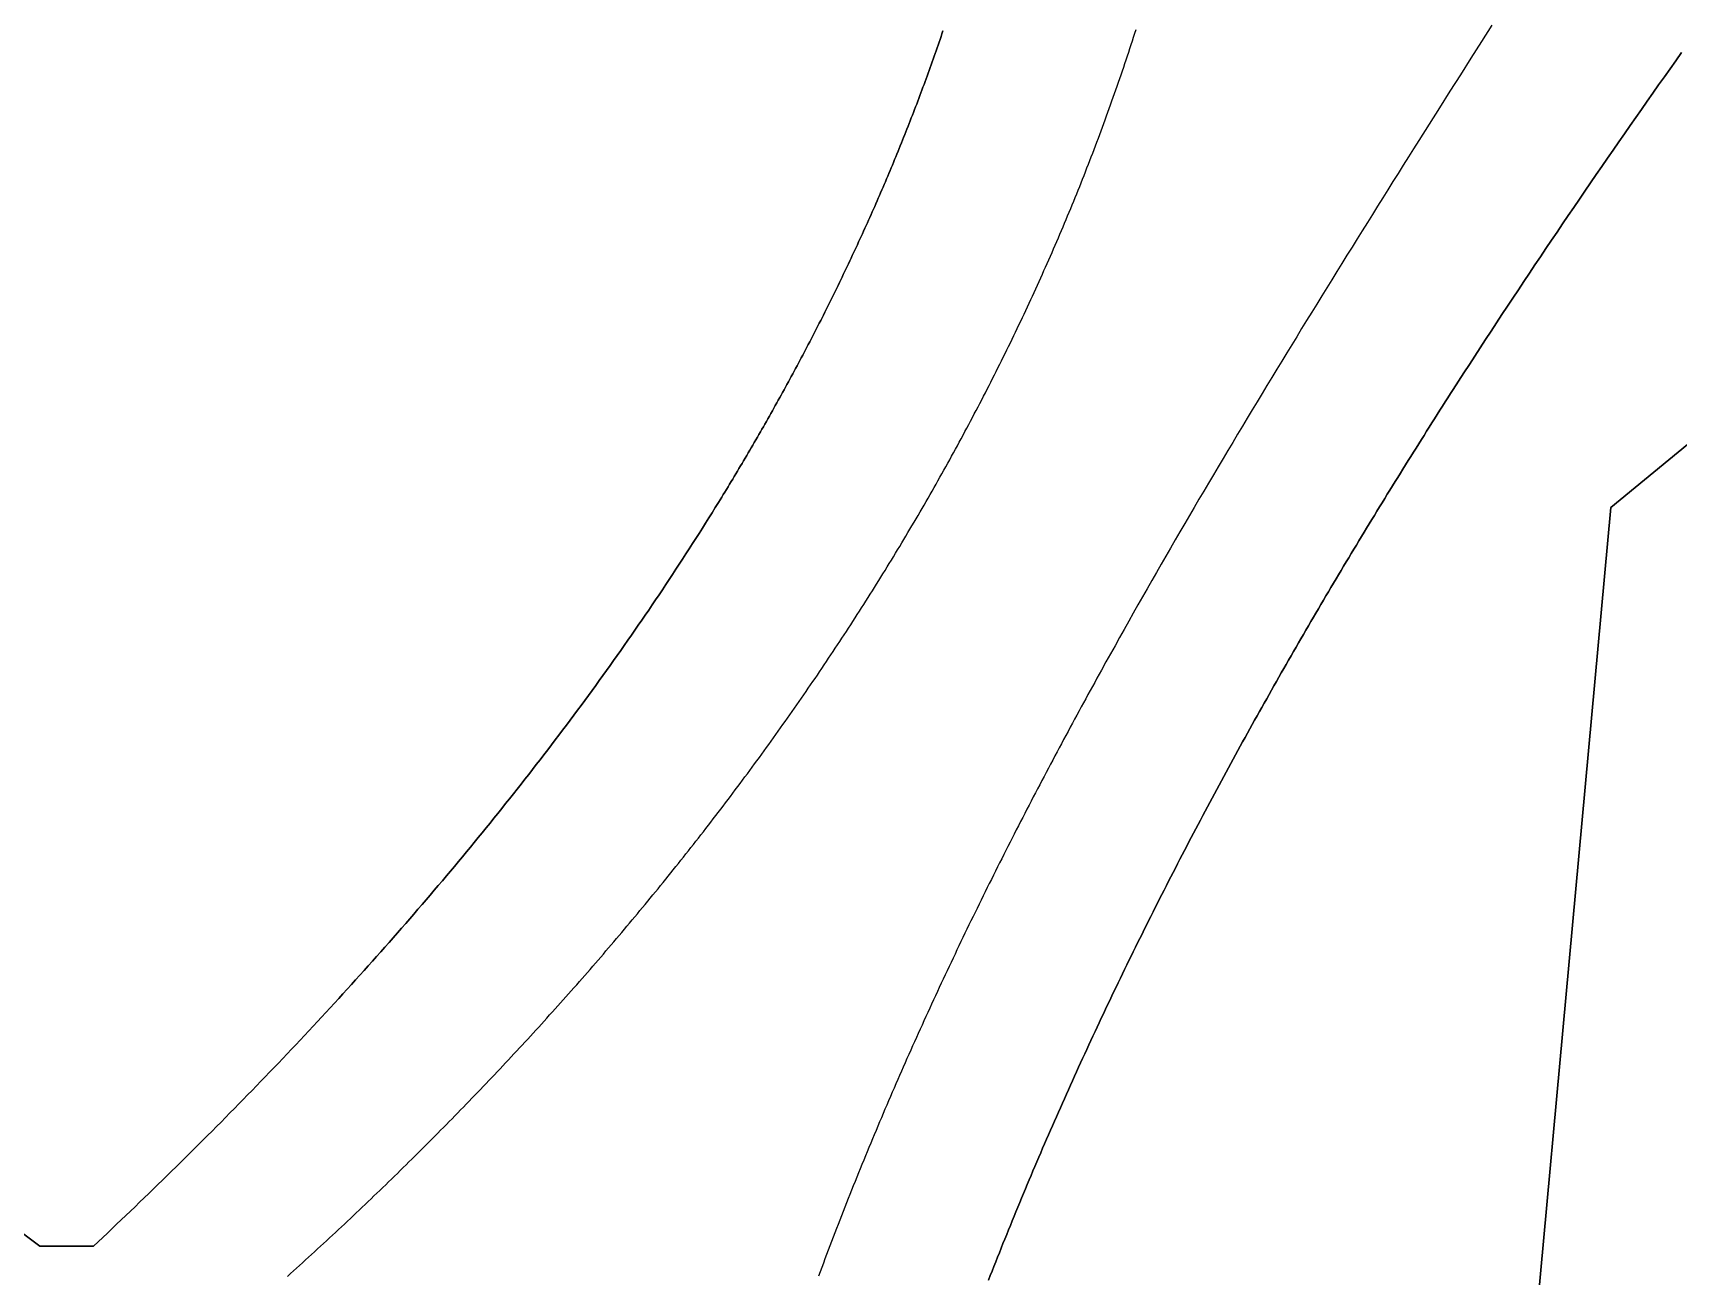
# Model space of a CAD drawing. Header units: millimetres. Extents: x -97041 to 275168, y -12500 to 263793.
# Drawn here: x 24179 to 60170, y 179670 to 206866 of the extents above; entities that cross this region are included whole.
import ezdxf

# ---------------------------------------------------------------- set-up
doc = ezdxf.new("R2010")
doc.units = ezdxf.units.MM
doc.layers.add('CLOSED_AREAS', color=7, linetype='Continuous')
doc.layers.add('REGION_HOLES', color=7, linetype='Continuous')

msp = doc.modelspace()

# ---------------------------------------------------------------- linework, layer by layer
at = {"layer": 'CLOSED_AREAS'}
for points in [[(56096.608, 207037.619), (55866.624, 206675.153), (55637.107, 206313.206), (55408.079, 205951.757), (55179.557, 205590.787), (54951.563, 205230.277), (54724.115, 204870.205), (54497.234, 204510.553), (54384.011, 204330.878), (54270.938, 204151.301), (54158.016, 203971.818), (54045.247, 203792.428), (53932.635, 203613.128), (53820.182, 203433.915), (53707.89, 203254.787), (53595.761, 203075.742), (53483.799, 202896.777), (53372.005, 202717.89), (53260.382, 202539.078), (53148.932, 202360.338), (53037.658, 202181.669), (52926.563, 202003.067), (52815.648, 201824.531), (52704.917, 201646.057), (52594.371, 201467.644), (52484.013, 201289.288), (52373.846, 201110.988), (52263.872, 200932.741), (52154.093, 200754.544), (52044.513, 200576.395), (51935.132, 200398.291), (51825.955, 200220.23), (51716.983, 200042.21), (51608.218, 199864.228), (51499.664, 199686.281), (51391.322, 199508.367), (51283.196, 199330.484), (51175.287, 199152.629), (51067.598, 198974.799), (50960.131, 198796.993), (50852.889, 198619.207), (50745.875, 198441.44), (50639.091, 198263.688), (50532.538, 198085.949), (50426.221, 197908.221), (50320.14, 197730.502), (50214.299, 197552.788), (50108.701, 197375.078), (50003.346, 197197.368), (49898.239, 197019.657), (49793.381, 196841.942), (49688.775, 196664.22), (49584.423, 196486.489), (49480.328, 196308.746), (49376.492, 196130.99), (49272.918, 195953.217), (49169.608, 195775.425), (49066.565, 195597.612), (48963.79, 195419.774), (48861.287, 195241.911), (48759.058, 195064.018), (48657.106, 194886.094), (48555.432, 194708.136), (48454.039, 194530.142), (48352.93, 194352.11), (48252.108, 194174.036), (48151.574, 193995.918), (48051.331, 193817.754), (47951.381, 193639.541), (47851.728, 193461.278), (47752.373, 193282.96), (47653.319, 193104.587), (47554.568, 192926.155), (47456.123, 192747.662), (47407.016, 192658.391), (47357.986, 192569.105), (47309.034, 192479.802), (47260.16, 192390.482), (47211.364, 192301.145), (47162.647, 192211.791), (47114.009, 192122.419), (47065.45, 192033.029), (47016.97, 191943.62), (46968.571, 191854.193), (46920.251, 191764.747), (46872.012, 191675.282), (46823.853, 191585.797), (46775.776, 191496.292), (46727.78, 191406.767), (46679.866, 191317.221), (46632.033, 191227.655), (46584.283, 191138.067), (46536.615, 191048.458), (46489.031, 190958.827), (46441.529, 190869.174), (46394.111, 190779.499), (46346.777, 190689.801), (46299.527, 190600.08), (46252.361, 190510.336), (46205.28, 190420.568), (46158.284, 190330.776), (46111.374, 190240.96), (46064.549, 190151.119), (46017.81, 190061.254), (45971.157, 189971.363), (45924.591, 189881.447), (45878.111, 189791.505), (45831.719, 189701.537), (45785.414, 189611.542), (45739.198, 189521.521), (45693.069, 189431.473), (45647.028, 189341.397), (45601.077, 189251.294), (45555.214, 189161.163), (45509.44, 189071.004), (45463.757, 188980.816), (45418.163, 188890.599), (45372.659, 188800.353), (45327.246, 188710.077), (45281.924, 188619.772), (45236.693, 188529.436), (45191.553, 188439.071), (45146.506, 188348.674), (45101.55, 188258.246), (45056.686, 188167.787), (45011.916, 188077.296), (44967.238, 187986.774), (44922.654, 187896.219), (44878.163, 187805.631), (44833.766, 187715.011), (44789.463, 187624.357), (44745.255, 187533.67), (44701.142, 187442.949), (44657.124, 187352.193), (44613.201, 187261.404), (44569.374, 187170.579), (44525.643, 187079.72), (44482.009, 186988.825), (44438.471, 186897.894), (44395.03, 186806.927), (44351.686, 186715.925), (44308.44, 186624.885), (44265.292, 186533.809), (44222.242, 186442.695), (44179.291, 186351.544), (44136.438, 186260.354), (44093.685, 186169.127), (44051.031, 186077.861), (44008.477, 185986.557), (43966.022, 185895.213), (43923.669, 185803.83), (43881.415, 185712.407), (43839.263, 185620.944), (43797.212, 185529.441), (43755.263, 185437.897), (43713.415, 185346.313), (43671.67, 185254.687), (43630.027, 185163.019), (43588.487, 185071.31), (43547.05, 184979.558), (43505.716, 184887.764), (43464.486, 184795.927), (43423.36, 184704.047), (43382.339, 184612.123), (43341.422, 184520.156), (43300.61, 184428.145), (43259.904, 184336.089), (43219.302, 184243.989), (43178.807, 184151.843), (43138.418, 184059.653), (43098.136, 183967.416), (43057.96, 183875.134), (43017.891, 183782.806), (42977.93, 183690.431), (42938.076, 183598.009), (42898.331, 183505.54), (42858.693, 183413.024), (42819.165, 183320.46), (42779.745, 183227.848), (42740.434, 183135.187), (42701.233, 183042.478), (42662.142, 182949.72), (42623.161, 182856.912), (42584.291, 182764.055), (42545.531, 182671.148), (42506.882, 182578.191), (42468.345, 182485.183), (42429.92, 182392.124), (42391.606, 182299.014), (42353.405, 182205.853), (42315.316, 182112.639), (42277.34, 182019.374), (42239.478, 181926.056), (42201.729, 181832.686), (42164.093, 181739.263), (42126.572, 181645.786), (42089.166, 181552.255), (42051.874, 181458.671), (42014.697, 181365.032), (41977.635, 181271.339), (41940.69, 181177.591), (41903.86, 181083.788), (41867.146, 180989.929), (41830.549, 180896.014), (41794.069, 180802.044), (41757.707, 180708.016), (41721.461, 180613.932), (41685.334, 180519.791), (41649.324, 180425.593), (41613.433, 180331.337), (41577.661, 180237.023), (41542.008, 180142.651), (41506.474, 180048.22), (41471.06, 179953.73), (41435.766, 179859.181), (41400.592, 179764.573), (41365.538, 179669.904)], [(9053.062, 191783.467), (24329.44, 180326.184), (25504.546, 180326.184), (25606.016, 180421.621), (25707.358, 180517.171), (25808.571, 180612.833), (25909.653, 180708.608), (26010.604, 180804.495), (26111.422, 180900.494), (26212.107, 180996.606), (26312.658, 181092.831), (26413.073, 181189.168), (26513.353, 181285.618), (26613.495, 181382.18), (26713.499, 181478.855), (26813.363, 181575.643), (26913.088, 181672.544), (27012.672, 181769.557), (27112.113, 181866.683), (27211.412, 181963.923), (27310.566, 182061.275), (27409.576, 182158.74), (27508.439, 182256.318), (27607.156, 182354.009), (27705.724, 182451.813), (27804.144, 182549.73), (27902.414, 182647.761), (28000.533, 182745.904), (28098.501, 182844.161), (28196.315, 182942.531), (28293.976, 183041.014), (28391.482, 183139.611), (28488.833, 183238.321), (28586.027, 183337.145), (28683.063, 183436.082), (28779.94, 183535.132), (28876.658, 183634.296), (28973.216, 183733.574), (29069.612, 183832.965), (29165.845, 183932.469), (29261.915, 184032.088), (29357.821, 184131.82), (29453.561, 184231.666), (29549.134, 184331.626), (29644.541, 184431.699), (29739.779, 184531.887), (29834.848, 184632.188), (29929.746, 184732.603), (30024.473, 184833.132), (30119.028, 184933.776), (30213.41, 185034.533), (30307.618, 185135.404), (30401.65, 185236.39), (30495.506, 185337.49), (30589.186, 185438.704), (30682.687, 185540.032), (30776.009, 185641.474), (30869.151, 185743.031), (30962.113, 185844.702), (31054.892, 185946.488), (31147.488, 186048.387), (31239.901, 186150.402), (31332.128, 186252.531), (31424.17, 186354.774), (31516.025, 186457.132), (31607.692, 186559.605), (31699.17, 186662.192), (31790.459, 186764.894), (31881.557, 186867.711), (31972.463, 186970.643), (32063.176, 187073.689), (32153.696, 187176.85), (32244.022, 187280.127), (32334.151, 187383.518), (32424.085, 187487.024), (32513.82, 187590.645), (32603.358, 187694.381), (32692.695, 187798.232), (32781.833, 187902.198), (32870.769, 188006.279), (32959.502, 188110.476), (33048.032, 188214.788), (33136.358, 188319.215), (33224.479, 188423.757), (33312.393, 188528.415), (33400.1, 188633.188), (33487.599, 188738.077), (33574.889, 188843.081), (33661.968, 188948.2), (33748.836, 189053.435), (33835.493, 189158.786), (33921.936, 189264.252), (34008.165, 189369.834), (34094.179, 189475.531), (34179.977, 189581.344), (34265.558, 189687.273), (34350.921, 189793.318), (34436.065, 189899.479), (34520.99, 190005.755), (34605.693, 190112.148), (34690.175, 190218.656), (34774.433, 190325.28), (34858.468, 190432.021), (34942.279, 190538.877), (35025.863, 190645.85), (35109.221, 190752.938), (35192.351, 190860.143), (35275.253, 190967.464), (35357.925, 191074.901), (35440.366, 191182.455), (35522.576, 191290.125), (35604.553, 191397.911), (35686.296, 191505.814), (35767.806, 191613.833), (35849.079, 191721.968), (35930.117, 191830.221), (36010.916, 191938.589), (36091.478, 192047.074), (36171.8, 192155.676), (36251.882, 192264.395), (36331.722, 192373.23), (36411.321, 192482.182), (36490.676, 192591.251), (36569.787, 192700.436), (36648.652, 192809.739), (36727.272, 192919.158), (36805.644, 193028.694), (36883.768, 193138.348), (36961.643, 193248.118), (37039.268, 193358.005), (37116.643, 193468.01), (37193.765, 193578.131), (37270.634, 193688.37), (37347.249, 193798.725), (37423.609, 193909.198), (37499.713, 194019.789), (37575.561, 194130.496), (37651.151, 194241.321), (37726.482, 194352.264), (37801.553, 194463.324), (37876.363, 194574.501), (37950.912, 194685.796), (38025.197, 194797.208), (38099.22, 194908.738), (38172.977, 195020.385), (38246.469, 195132.15), (38319.695, 195244.033), (38392.652, 195356.034), (38465.342, 195468.152), (38537.761, 195580.388), (38609.911, 195692.742), (38681.789, 195805.214), (38753.394, 195917.804), (38824.726, 196030.511), (38895.784, 196143.337), (38966.566, 196256.281), (39037.072, 196369.342), (39107.301, 196482.522), (39177.251, 196595.82), (39212.122, 196652.514), (39246.922, 196709.236), (39281.653, 196765.989), (39316.313, 196822.771), (39350.903, 196879.582), (39385.423, 196936.424), (39419.872, 196993.294), (39454.251, 197050.195), (39488.558, 197107.124), (39522.795, 197164.084), (39556.961, 197221.073), (39591.055, 197278.091), (39625.079, 197335.14), (39659.031, 197392.217), (39692.911, 197449.325), (39726.72, 197506.462), (39760.457, 197563.629), (39794.122, 197620.825), (39827.715, 197678.051), (39861.237, 197735.306), (39894.685, 197792.592), (39928.062, 197849.907), (39961.366, 197907.251), (39994.597, 197964.625), (40027.756, 198022.029), (40060.842, 198079.462), (40093.854, 198136.926), (40126.794, 198194.418), (40159.661, 198251.941), (40192.454, 198309.493), (40225.174, 198367.075), (40257.82, 198424.686), (40290.392, 198482.328), (40322.891, 198539.999), (40355.316, 198597.699), (40387.666, 198655.43), (40419.943, 198713.19), (40452.145, 198770.98), (40484.272, 198828.799), (40516.326, 198886.648), (40548.304, 198944.527), (40580.208, 199002.436), (40612.036, 199060.375), (40643.79, 199118.343), (40675.469, 199176.341), (40707.072, 199234.368), (40738.6, 199292.426), (40770.052, 199350.513), (40801.429, 199408.63), (40832.73, 199466.777), (40863.955, 199524.954), (40895.104, 199583.16), (40926.177, 199641.396), (40957.173, 199699.662), (40988.094, 199757.958), (41018.938, 199816.283), (41049.705, 199874.639), (41080.395, 199933.024), (41111.009, 199991.439), (41141.545, 200049.884), (41172.005, 200108.358), (41202.387, 200166.863), (41232.692, 200225.397), (41262.919, 200283.961), (41293.069, 200342.555), (41323.141, 200401.179), (41353.135, 200459.833), (41383.052, 200518.517), (41412.89, 200577.23), (41442.65, 200635.973), (41472.332, 200694.747), (41501.935, 200753.55), (41531.46, 200812.383), (41560.906, 200871.245), (41590.273, 200930.138), (41619.561, 200989.061), (41648.77, 201048.013), (41677.9, 201106.996), (41706.951, 201166.008), (41735.923, 201225.051), (41764.814, 201284.123), (41793.626, 201343.225), (41822.359, 201402.357), (41851.011, 201461.519), (41879.584, 201520.711), (41908.076, 201579.933), (41936.488, 201639.185), (41964.82, 201698.466), (41993.071, 201757.778), (42021.241, 201817.12), (42049.331, 201876.492), (42077.34, 201935.893), (42105.268, 201995.325), (42133.115, 202054.787), (42160.88, 202114.278), (42188.564, 202173.8), (42216.167, 202233.352), (42243.688, 202292.933), (42271.127, 202352.545), (42298.485, 202412.186), (42325.76, 202471.858), (42352.954, 202531.56), (42380.065, 202591.292), (42407.094, 202651.053), (42434.04, 202710.845), (42460.904, 202770.667), (42487.685, 202830.519), (42514.383, 202890.401), (42540.999, 202950.313), (42567.531, 203010.255), (42593.98, 203070.227), (42620.346, 203130.229), (42646.628, 203190.261), (42672.827, 203250.324), (42698.942, 203310.416), (42724.974, 203370.538), (42750.921, 203430.691), (42776.785, 203490.874), (42802.564, 203551.086), (42828.259, 203611.329), (42853.869, 203671.602), (42879.396, 203731.906), (42904.837, 203792.239), (42930.194, 203852.602), (42955.465, 203912.996), (42980.652, 203973.419), (43005.754, 204033.873), (43030.77, 204094.357), (43055.701, 204154.871), (43080.546, 204215.415), (43105.306, 204275.99), (43129.98, 204336.594), (43154.569, 204397.229), (43179.071, 204457.894), (43203.487, 204518.589), (43227.817, 204579.314), (43252.061, 204640.07), (43276.218, 204700.855), (43300.288, 204761.671), (43324.272, 204822.517), (43348.169, 204883.393), (43371.979, 204944.3), (43395.702, 205005.237), (43419.338, 205066.203), (43442.886, 205127.201), (43466.347, 205188.228), (43489.721, 205249.285), (43513.007, 205310.373), (43536.205, 205371.491), (43559.315, 205432.64), (43582.337, 205493.818), (43605.27, 205555.027), (43628.116, 205616.266), (43650.873, 205677.536), (43673.541, 205738.835), (43696.121, 205800.165), (43718.612, 205861.525), (43741.015, 205922.916), (43763.328, 205984.336), (43785.552, 206045.788), (43807.687, 206107.269), (43829.732, 206168.781), (43851.688, 206230.323), (43873.554, 206291.895), (43895.331, 206353.497), (43917.017, 206415.13), (43938.614, 206476.794), (43960.12, 206538.487), (43981.537, 206600.211), (44002.863, 206661.966), (44024.098, 206723.75), (44045.243, 206785.565), (44066.297, 206847.411), (44087.26, 206909.286)], [(29750.304, 179664.508), (29816.374, 179724.106), (29882.382, 179783.779), (29948.329, 179843.525), (30014.214, 179903.345), (30080.037, 179963.239), (30145.798, 180023.206), (30211.496, 180083.246), (30277.132, 180143.36), (30342.704, 180203.547), (30408.214, 180263.808), (30473.66, 180324.141), (30539.042, 180384.548), (30604.361, 180445.028), (30669.615, 180505.581), (30734.805, 180566.207), (30799.931, 180626.906), (30864.991, 180687.677), (30929.987, 180748.521), (30994.917, 180809.438), (31059.782, 180870.428), (31124.581, 180931.49), (31189.315, 180992.624), (31253.982, 181053.831), (31318.582, 181115.11), (31383.116, 181176.462), (31447.583, 181237.886), (31511.983, 181299.381), (31576.315, 181360.949), (31640.58, 181422.589), (31704.777, 181484.301), (31768.906, 181546.085), (31832.967, 181607.94), (31896.959, 181669.868), (31960.883, 181731.867), (32024.737, 181793.937), (32088.523, 181856.079), (32152.238, 181918.293), (32215.885, 181980.578), (32279.461, 182042.934), (32342.967, 182105.362), (32406.403, 182167.86), (32469.768, 182230.43), (32533.062, 182293.071), (32596.286, 182355.783), (32659.438, 182418.566), (32722.518, 182481.42), (32785.527, 182544.345), (32848.464, 182607.34), (32911.328, 182670.406), (32974.12, 182733.543), (33036.839, 182796.75), (33099.486, 182860.027), (33162.059, 182923.375), (33224.559, 182986.794), (33286.985, 183050.283), (33349.338, 183113.841), (33411.616, 183177.47), (33473.82, 183241.17), (33535.95, 183304.939), (33598.005, 183368.778), (33659.984, 183432.687), (33721.889, 183496.665), (33783.718, 183560.714), (33845.471, 183624.832), (33907.149, 183689.02), (33968.75, 183753.277), (34030.275, 183817.604), (34091.723, 183882), (34153.094, 183946.466), (34214.389, 184011), (34275.606, 184075.604), (34336.745, 184140.278), (34397.807, 184205.02), (34458.79, 184269.831), (34519.696, 184334.711), (34580.523, 184399.66), (34641.271, 184464.678), (34701.94, 184529.765), (34762.53, 184594.92), (34823.041, 184660.144), (34883.472, 184725.437), (34943.823, 184790.798), (35004.094, 184856.227), (35064.285, 184921.725), (35124.395, 184987.291), (35184.425, 185052.925), (35244.373, 185118.627), (35304.24, 185184.398), (35364.026, 185250.236), (35423.73, 185316.143), (35483.352, 185382.117), (35542.892, 185448.159), (35602.349, 185514.269), (35661.724, 185580.447), (35721.015, 185646.692), (35780.224, 185713.005), (35839.349, 185779.385), (35898.391, 185845.832), (35957.349, 185912.347), (36016.223, 185978.93), (36075.013, 186045.579), (36133.718, 186112.296), (36192.339, 186179.079), (36250.874, 186245.93), (36309.324, 186312.848), (36367.689, 186379.832), (36425.968, 186446.884), (36484.162, 186514.002), (36542.269, 186581.187), (36600.29, 186648.438), (36658.224, 186715.756), (36716.071, 186783.141), (36773.832, 186850.592), (36831.505, 186918.109), (36889.09, 186985.692), (36946.588, 187053.342), (37003.998, 187121.058), (37061.32, 187188.84), (37118.553, 187256.688), (37175.697, 187324.602), (37232.753, 187392.582), (37289.719, 187460.628), (37346.597, 187528.739), (37403.384, 187596.916), (37460.082, 187665.159), (37516.689, 187733.467), (37573.207, 187801.841), (37629.634, 187870.28), (37685.97, 187938.785), (37742.215, 188007.355), (37798.369, 188075.99), (37854.431, 188144.69), (37910.402, 188213.455), (37966.28, 188282.286), (38022.067, 188351.181), (38077.761, 188420.141), (38133.363, 188489.166), (38188.872, 188558.256), (38244.288, 188627.411), (38299.61, 188696.63), (38354.839, 188765.914), (38409.974, 188835.262), (38465.015, 188904.674), (38519.962, 188974.151), (38574.814, 189043.693), (38629.572, 189113.298), (38684.235, 189182.968), (38738.803, 189252.701), (38793.275, 189322.499), (38847.652, 189392.361), (38901.932, 189462.287), (38956.117, 189532.276), (39010.205, 189602.329), (39064.197, 189672.446), (39118.092, 189742.627), (39171.89, 189812.871), (39225.591, 189883.178), (39279.194, 189953.549), (39332.7, 190023.984), (39386.108, 190094.481), (39439.417, 190165.042), (39492.628, 190235.666), (39545.741, 190306.354), (39598.754, 190377.104), (39651.669, 190447.917), (39704.484, 190518.793), (39757.199, 190589.732), (39809.815, 190660.734), (39862.331, 190731.798), (39914.747, 190802.925), (39967.062, 190874.114), (40019.276, 190945.366), (40071.389, 191016.681), (40123.401, 191088.058), (40175.312, 191159.497), (40227.121, 191230.998), (40278.829, 191302.562), (40330.434, 191374.188), (40381.936, 191445.875), (40433.337, 191517.625), (40484.634, 191589.436), (40535.828, 191661.31), (40586.92, 191733.245), (40637.907, 191805.242), (40688.791, 191877.3), (40739.571, 191949.42), (40790.247, 192021.602), (40840.818, 192093.845), (40891.285, 192166.149), (40941.646, 192238.515), (40991.903, 192310.942), (41042.054, 192383.43), (41092.1, 192455.979), (41142.04, 192528.589), (41191.873, 192601.261), (41241.601, 192673.993), (41291.222, 192746.786), (41340.736, 192819.639), (41390.144, 192892.554), (41439.444, 192965.529), (41488.636, 193038.564), (41537.721, 193111.66), (41586.698, 193184.817), (41635.567, 193258.034), (41684.328, 193331.311), (41732.98, 193404.649), (41781.523, 193478.046), (41829.957, 193551.504), (41878.282, 193625.022), (41926.497, 193698.599), (41974.603, 193772.237), (42022.598, 193845.935), (42070.483, 193919.692), (42118.258, 193993.509), (42165.922, 194067.386), (42213.476, 194141.322), (42260.918, 194215.317), (42308.249, 194289.373), (42355.468, 194363.487), (42402.575, 194437.661), (42449.57, 194511.894), (42496.453, 194586.186), (42543.223, 194660.538), (42589.881, 194734.948), (42636.426, 194809.418), (42682.857, 194883.946), (42729.175, 194958.533), (42775.379, 195033.179), (42821.469, 195107.883), (42867.445, 195182.647), (42913.307, 195257.469), (42959.054, 195332.349), (43004.687, 195407.288), (43050.204, 195482.285), (43095.606, 195557.34), (43140.892, 195632.454), (43186.062, 195707.626), (43231.117, 195782.856), (43276.055, 195858.144), (43320.877, 195933.49), (43365.582, 196008.894), (43410.17, 196084.356), (43454.641, 196159.876), (43498.995, 196235.453), (43543.231, 196311.088), (43587.349, 196386.78), (43631.349, 196462.53), (43675.231, 196538.338), (43718.994, 196614.203), (43762.638, 196690.125), (43806.163, 196766.104), (43849.569, 196842.141), (43892.856, 196918.235), (43936.023, 196994.386), (43979.069, 197070.593), (44021.996, 197146.858), (44064.802, 197223.18), (44107.488, 197299.558), (44150.053, 197375.993), (44192.496, 197452.485), (44234.819, 197529.033), (44277.019, 197605.638), (44319.098, 197682.299), (44361.055, 197759.017), (44402.89, 197835.791), (44444.602, 197912.621), (44486.191, 197989.507), (44527.658, 198066.45), (44569.001, 198143.448), (44610.221, 198220.503), (44651.317, 198297.613), (44692.289, 198374.779), (44733.137, 198452.002), (44773.861, 198529.279), (44814.46, 198606.613), (44854.935, 198684.002), (44895.284, 198761.446), (44935.508, 198838.946), (44975.607, 198916.502), (45015.58, 198994.113), (45055.426, 199071.779), (45095.147, 199149.5), (45134.741, 199227.276), (45174.209, 199305.107), (45213.549, 199382.994), (45252.763, 199460.935), (45291.849, 199538.931), (45330.807, 199616.982), (45369.638, 199695.088), (45408.341, 199773.248), (45446.915, 199851.463), (45485.361, 199929.732), (45523.678, 200008.056), (45561.866, 200086.434), (45599.925, 200164.867), (45637.854, 200243.354), (45675.654, 200321.895), (45713.324, 200400.49), (45750.864, 200479.139), (45788.273, 200557.842), (45825.552, 200636.599), (45862.699, 200715.41), (45899.716, 200794.275), (45936.602, 200873.194), (45973.356, 200952.166), (46009.978, 201031.191), (46046.468, 201110.271), (46082.826, 201189.403), (46119.051, 201268.59), (46155.144, 201347.829), (46191.104, 201427.122), (46226.931, 201506.468), (46262.624, 201585.867), (46298.184, 201665.319), (46333.61, 201744.824), (46368.901, 201824.382), (46404.059, 201903.993), (46439.082, 201983.656), (46473.97, 202063.373), (46508.723, 202143.142), (46543.341, 202222.964), (46577.823, 202302.838), (46612.17, 202382.764), (46646.381, 202462.744), (46680.455, 202542.775), (46714.393, 202622.859), (46748.195, 202702.994), (46781.86, 202783.182), (46815.387, 202863.422), (46848.777, 202943.714), (46882.03, 203024.058), (46915.145, 203104.454), (46948.122, 203184.902), (46980.96, 203265.401), (47013.661, 203345.952), (47046.222, 203426.555), (47078.645, 203507.209), (47110.928, 203587.915), (47143.072, 203668.672), (47175.076, 203749.48), (47206.94, 203830.34), (47238.665, 203911.251), (47270.248, 203992.212), (47301.692, 204073.226), (47332.994, 204154.29), (47364.156, 204235.404), (47395.176, 204316.57), (47426.055, 204397.787), (47456.792, 204479.054), (47487.387, 204560.372), (47517.84, 204641.741), (47548.15, 204723.16), (47578.318, 204804.63), (47608.343, 204886.15), (47638.225, 204967.72), (47667.963, 205049.341), (47697.558, 205131.012), (47727.009, 205212.733), (47756.316, 205294.504), (47785.479, 205376.325), (47814.497, 205458.196), (47843.37, 205540.117), (47872.099, 205622.087), (47900.682, 205704.108), (47929.12, 205786.178), (47957.412, 205868.298), (47985.558, 205950.467), (48013.558, 206032.686), (48041.412, 206114.954), (48069.119, 206197.271), (48096.68, 206279.638), (48124.093, 206362.054), (48151.359, 206444.519), (48178.477, 206527.033), (48205.448, 206609.596), (48232.271, 206692.208), (48258.945, 206774.869), (48285.472, 206857.579), (48311.849, 206940.337)], [(45085.037, 179581.348), (45124.143, 179681.558), (45163.375, 179781.718), (45202.732, 179881.826), (45242.215, 179981.884), (45281.822, 180081.891), (45321.554, 180181.847), (45361.41, 180281.753), (45401.391, 180381.607), (45441.495, 180481.412), (45481.722, 180581.166), (45522.073, 180680.869), (45562.546, 180780.522), (45603.142, 180880.125), (45643.86, 180979.678), (45684.699, 181079.18), (45725.661, 181178.633), (45766.744, 181278.035), (45807.947, 181377.388), (45849.272, 181476.69), (45890.717, 181575.944), (45932.282, 181675.147), (45973.967, 181774.301), (46015.771, 181873.405), (46057.695, 181972.459), (46099.737, 182071.465), (46141.899, 182170.421), (46184.178, 182269.327), (46226.576, 182368.185), (46269.091, 182466.993), (46311.723, 182565.753), (46354.473, 182664.463), (46397.34, 182763.124), (46440.323, 182861.737), (46483.423, 182960.301), (46526.638, 183058.816), (46569.969, 183157.282), (46613.416, 183255.7), (46656.977, 183354.07), (46700.653, 183452.391), (46744.444, 183550.664), (46788.349, 183648.888), (46832.367, 183747.064), (46876.5, 183845.193), (46920.745, 183943.273), (46965.104, 184041.305), (47009.575, 184139.289), (47054.158, 184237.225), (47098.854, 184335.114), (47143.661, 184432.955), (47188.58, 184530.748), (47233.61, 184628.494), (47278.751, 184726.192), (47324.003, 184823.843), (47369.364, 184921.446), (47414.836, 185019.002), (47460.418, 185116.511), (47506.109, 185213.973), (47551.909, 185311.388), (47597.817, 185408.755), (47643.835, 185506.076), (47689.96, 185603.35), (47736.193, 185700.578), (47782.534, 185797.758), (47828.983, 185894.892), (47875.538, 185991.979), (47922.2, 186089.02), (47968.968, 186186.014), (48015.843, 186282.963), (48062.823, 186379.864), (48109.909, 186476.72), (48157.1, 186573.529), (48204.396, 186670.293), (48251.797, 186767.01), (48299.302, 186863.681), (48346.911, 186960.307), (48394.624, 187056.887), (48442.44, 187153.421), (48490.359, 187249.909), (48538.381, 187346.352), (48586.506, 187442.75), (48634.733, 187539.101), (48683.062, 187635.408), (48731.493, 187731.669), (48780.024, 187827.885), (48828.657, 187924.056), (48877.391, 188020.182), (48926.225, 188116.263), (48975.16, 188212.299), (49024.194, 188308.29), (49073.327, 188404.236), (49122.56, 188500.138), (49171.892, 188595.995), (49221.323, 188691.807), (49270.852, 188787.575), (49320.479, 188883.298), (49370.204, 188978.978), (49420.026, 189074.612), (49469.946, 189170.203), (49519.962, 189265.749), (49570.075, 189361.251), (49620.285, 189456.71), (49670.59, 189552.124), (49720.991, 189647.495), (49771.487, 189742.821), (49822.079, 189838.104), (49872.765, 189933.344), (49923.546, 190028.539), (49974.421, 190123.692), (50025.389, 190218.8), (50076.452, 190313.866), (50127.608, 190408.888), (50178.856, 190503.867), (50230.198, 190598.802), (50281.632, 190693.695), (50333.158, 190788.545), (50384.776, 190883.351), (50436.485, 190978.115), (50488.286, 191072.836), (50540.177, 191167.515), (50592.159, 191262.15), (50644.232, 191356.743), (50696.394, 191451.294), (50748.646, 191545.802), (50800.988, 191640.268), (50853.419, 191734.691), (50905.938, 191829.072), (50958.547, 191923.411), (51011.243, 192017.708), (51064.027, 192111.963), (51116.899, 192206.176), (51169.859, 192300.347), (51222.905, 192394.476), (51276.038, 192488.564), (51329.258, 192582.61), (51382.564, 192676.614), (51435.955, 192770.577), (51489.433, 192864.498), (51542.995, 192958.378), (51596.642, 193052.217), (51650.375, 193146.014), (51704.191, 193239.77), (51758.092, 193333.485), (51812.076, 193427.159), (51866.144, 193520.793), (51920.295, 193614.385), (51974.529, 193707.936), (52028.845, 193801.447), (52083.244, 193894.917), (52137.725, 193988.346), (52192.287, 194081.735), (52246.931, 194175.084), (52301.656, 194268.392), (52356.461, 194361.659), (52411.348, 194454.887), (52466.314, 194548.074), (52521.36, 194641.222), (52576.486, 194734.329), (52631.691, 194827.396), (52686.976, 194920.423), (52742.339, 195013.411), (52797.78, 195106.359), (52853.299, 195199.267), (52908.897, 195292.135), (52964.571, 195384.964), (53020.323, 195477.754), (53076.152, 195570.504), (53132.058, 195663.215), (53188.04, 195755.886), (53244.098, 195848.518), (53300.231, 195941.112), (53356.441, 196033.666), (53412.725, 196126.181), (53469.084, 196218.658), (53525.517, 196311.095), (53582.025, 196403.494), (53638.607, 196495.854), (53695.263, 196588.175), (53751.991, 196680.458), (53808.793, 196772.703), (53865.668, 196864.909), (53922.615, 196957.077), (53979.634, 197049.206), (54036.725, 197141.298), (54093.888, 197233.351), (54151.122, 197325.366), (54208.427, 197417.343), (54265.802, 197509.282), (54323.248, 197601.184), (54380.764, 197693.048), (54438.35, 197784.874), (54496.005, 197876.662), (54553.73, 197968.413), (54611.523, 198060.126), (54669.385, 198151.802), (54727.315, 198243.441), (54785.313, 198335.042), (54843.379, 198426.606), (54901.512, 198518.133), (54959.712, 198609.623), (55017.98, 198701.077), (55076.313, 198792.493), (55134.713, 198883.872), (55193.179, 198975.215), (55251.71, 199066.52), (55368.968, 199249.022), (55486.486, 199431.378), (55604.259, 199613.589), (55722.287, 199795.655), (55840.566, 199977.576), (55959.095, 200159.354), (56077.871, 200340.989), (56196.891, 200522.482), (56316.153, 200703.832), (56435.655, 200885.041), (56555.395, 201066.109), (56675.369, 201247.037), (56795.576, 201427.826), (56916.014, 201608.475), (57036.679, 201788.986), (57157.57, 201969.358), (57278.683, 202149.594), (57400.018, 202329.692), (57521.571, 202509.655), (57643.34, 202689.481), (57765.322, 202869.173), (57887.516, 203048.73), (58009.918, 203228.152), (58132.527, 203407.442), (58255.34, 203586.598), (58378.354, 203765.623), (58501.568, 203944.515), (58624.978, 204123.277), (58748.584, 204301.908), (58872.381, 204480.409), (58996.368, 204658.78), (59120.542, 204837.023), (59244.901, 205015.137), (59369.443, 205193.123), (59494.165, 205370.983), (59619.065, 205548.716), (59744.141, 205726.322), (59869.389, 205903.803), (59994.808, 206081.16), (60120.396, 206258.392), (60246.149, 206435.5)], [(60246.149, 206435.5), (60120.396, 206258.392), (59994.808, 206081.16), (59869.389, 205903.803), (59744.141, 205726.322), (59619.065, 205548.716), (59494.165, 205370.983), (59369.443, 205193.123), (59244.901, 205015.137), (59120.542, 204837.023), (58996.368, 204658.78), (58872.381, 204480.409), (58748.584, 204301.908), (58624.978, 204123.277), (58501.568, 203944.515), (58378.354, 203765.623), (58255.34, 203586.598), (58132.527, 203407.442), (58009.918, 203228.152), (57887.516, 203048.73), (57765.322, 202869.173), (57643.34, 202689.481), (57521.571, 202509.655), (57400.018, 202329.692), (57278.683, 202149.594), (57157.57, 201969.358), (57036.679, 201788.986), (56916.014, 201608.475), (56795.576, 201427.826), (56675.369, 201247.037), (56555.395, 201066.109), (56435.655, 200885.041), (56316.153, 200703.832), (56196.891, 200522.482), (56077.871, 200340.989), (55959.095, 200159.354), (55840.566, 199977.576), (55722.287, 199795.655), (55604.259, 199613.589), (55486.486, 199431.378), (55368.968, 199249.022), (55251.71, 199066.52), (55193.179, 198975.215), (55134.713, 198883.872), (55076.313, 198792.493), (55017.98, 198701.077), (54959.712, 198609.623), (54901.512, 198518.133), (54843.379, 198426.606), (54785.313, 198335.042), (54727.315, 198243.441), (54669.385, 198151.802), (54611.523, 198060.126), (54553.73, 197968.413), (54496.005, 197876.662), (54438.35, 197784.874), (54380.764, 197693.048), (54323.248, 197601.184), (54265.802, 197509.282), (54208.427, 197417.343), (54151.122, 197325.366), (54093.888, 197233.351), (54036.725, 197141.298), (53979.634, 197049.206), (53922.615, 196957.077), (53865.668, 196864.909), (53808.793, 196772.703), (53751.991, 196680.458), (53695.263, 196588.175), (53638.607, 196495.854), (53582.025, 196403.494), (53525.517, 196311.095), (53469.084, 196218.658), (53412.725, 196126.181), (53356.441, 196033.666), (53300.231, 195941.112), (53244.098, 195848.518), (53188.04, 195755.886), (53132.058, 195663.215), (53076.152, 195570.504), (53020.323, 195477.754), (52964.571, 195384.964), (52908.897, 195292.135), (52853.299, 195199.267), (52797.78, 195106.359), (52742.339, 195013.411), (52686.976, 194920.423), (52631.691, 194827.396), (52576.486, 194734.329), (52521.36, 194641.222), (52466.314, 194548.074), (52411.348, 194454.887), (52356.461, 194361.659), (52301.656, 194268.392), (52246.931, 194175.084), (52192.287, 194081.735), (52137.725, 193988.346), (52083.244, 193894.917), (52028.845, 193801.447), (51974.529, 193707.936), (51920.295, 193614.385), (51866.144, 193520.793), (51812.076, 193427.159), (51758.092, 193333.485), (51704.191, 193239.77), (51650.375, 193146.014), (51596.642, 193052.217), (51542.995, 192958.378), (51489.433, 192864.498), (51435.955, 192770.577), (51382.564, 192676.614), (51329.258, 192582.61), (51276.038, 192488.564), (51222.905, 192394.476), (51169.859, 192300.347), (51116.899, 192206.176), (51064.027, 192111.963), (51011.243, 192017.708), (50958.547, 191923.411), (50905.938, 191829.072), (50853.419, 191734.691), (50800.988, 191640.268), (50748.646, 191545.802), (50696.394, 191451.294), (50644.232, 191356.743), (50592.159, 191262.15), (50540.177, 191167.515), (50488.286, 191072.836), (50436.485, 190978.115), (50384.776, 190883.351), (50333.158, 190788.545), (50281.632, 190693.695), (50230.198, 190598.802), (50178.856, 190503.867), (50127.608, 190408.888), (50076.452, 190313.866), (50025.389, 190218.8), (49974.421, 190123.692), (49923.546, 190028.539), (49872.765, 189933.344), (49822.079, 189838.104), (49771.487, 189742.821), (49720.991, 189647.495), (49670.59, 189552.124), (49620.285, 189456.71), (49570.075, 189361.251), (49519.962, 189265.749), (49469.946, 189170.203), (49420.026, 189074.612), (49370.204, 188978.978), (49320.479, 188883.298), (49270.852, 188787.575), (49221.323, 188691.807), (49171.892, 188595.995), (49122.56, 188500.138), (49073.327, 188404.236), (49024.194, 188308.29), (48975.16, 188212.299), (48926.225, 188116.263), (48877.391, 188020.182), (48828.657, 187924.056), (48780.024, 187827.885), (48731.493, 187731.669), (48683.062, 187635.408), (48634.733, 187539.101), (48586.506, 187442.75), (48538.381, 187346.352), (48490.359, 187249.909), (48442.44, 187153.421), (48394.624, 187056.887), (48346.911, 186960.307), (48299.302, 186863.681), (48251.797, 186767.01), (48204.396, 186670.293), (48157.1, 186573.529), (48109.909, 186476.72), (48062.823, 186379.864), (48015.843, 186282.963), (47968.968, 186186.014), (47922.2, 186089.02), (47875.538, 185991.979), (47828.983, 185894.892), (47782.534, 185797.758), (47736.193, 185700.578), (47689.96, 185603.35), (47643.835, 185506.076), (47597.817, 185408.755), (47551.909, 185311.388), (47506.109, 185213.973), (47460.418, 185116.511), (47414.836, 185019.002), (47369.364, 184921.446), (47324.003, 184823.843), (47278.751, 184726.192), (47233.61, 184628.494), (47188.58, 184530.748), (47143.661, 184432.955), (47098.854, 184335.114), (47054.158, 184237.225), (47009.575, 184139.289), (46965.104, 184041.305), (46920.745, 183943.273), (46876.5, 183845.193), (46832.367, 183747.064), (46788.349, 183648.888), (46744.444, 183550.664), (46700.653, 183452.391), (46656.977, 183354.07), (46613.416, 183255.7), (46569.969, 183157.282), (46526.638, 183058.816), (46483.423, 182960.301), (46440.323, 182861.737), (46397.34, 182763.124), (46354.473, 182664.463), (46311.723, 182565.753), (46269.091, 182466.993), (46226.576, 182368.185), (46184.178, 182269.327), (46141.899, 182170.421), (46099.737, 182071.465), (46057.695, 181972.459), (46015.771, 181873.405), (45973.967, 181774.301), (45932.282, 181675.147), (45890.717, 181575.944), (45849.272, 181476.69), (45807.947, 181377.388), (45766.744, 181278.035), (45725.661, 181178.633), (45684.699, 181079.18), (45643.86, 180979.678), (45603.142, 180880.125), (45562.546, 180780.522), (45522.073, 180680.869), (45481.722, 180581.166), (45441.495, 180481.412), (45401.391, 180381.607), (45361.41, 180281.753), (45321.554, 180181.847), (45281.822, 180081.891), (45242.215, 179981.884), (45202.732, 179881.826), (45163.375, 179781.718), (45124.143, 179681.558), (45085.037, 179581.348)], [(66927.033, 203240.751), (58701.291, 196483.891), (55763.526, 164462.253)], [(55763.526, 164462.253), (58701.291, 196483.891), (66927.033, 203240.751)]]:
    msp.add_lwpolyline(points, dxfattribs=at)
at = {"layer": 'REGION_HOLES'}
msp.add_lwpolyline([(44087.26, 206909.286), (44066.297, 206847.411), (44045.243, 206785.565), (44024.098, 206723.75), (44002.863, 206661.966), (43981.537, 206600.211), (43960.12, 206538.487), (43938.614, 206476.794), (43917.017, 206415.13), (43895.331, 206353.497), (43873.554, 206291.895), (43851.688, 206230.323), (43829.732, 206168.781), (43807.687, 206107.269), (43785.552, 206045.788), (43763.328, 205984.336), (43741.015, 205922.916), (43718.612, 205861.525), (43696.121, 205800.165), (43673.541, 205738.835), (43650.873, 205677.536), (43628.116, 205616.266), (43605.27, 205555.027), (43582.337, 205493.818), (43559.315, 205432.64), (43536.205, 205371.491), (43513.007, 205310.373), (43489.721, 205249.285), (43466.347, 205188.228), (43442.886, 205127.201), (43419.338, 205066.203), (43395.702, 205005.237), (43371.979, 204944.3), (43348.169, 204883.393), (43324.272, 204822.517), (43300.288, 204761.671), (43276.218, 204700.855), (43252.061, 204640.07), (43227.817, 204579.314), (43203.487, 204518.589), (43179.071, 204457.894), (43154.569, 204397.229), (43129.98, 204336.594), (43105.306, 204275.99), (43080.546, 204215.415), (43055.701, 204154.871), (43030.77, 204094.357), (43005.754, 204033.873), (42980.652, 203973.419), (42955.465, 203912.996), (42930.194, 203852.602), (42904.837, 203792.239), (42879.396, 203731.906), (42853.869, 203671.602), (42828.259, 203611.329), (42802.564, 203551.086), (42776.785, 203490.874), (42750.921, 203430.691), (42724.974, 203370.538), (42698.942, 203310.416), (42672.827, 203250.324), (42646.628, 203190.261), (42620.346, 203130.229), (42593.98, 203070.227), (42567.531, 203010.255), (42540.999, 202950.313), (42514.383, 202890.401), (42487.685, 202830.519), (42460.904, 202770.667), (42434.04, 202710.845), (42407.094, 202651.053), (42380.065, 202591.292), (42352.954, 202531.56), (42325.76, 202471.858), (42298.485, 202412.186), (42271.127, 202352.545), (42243.688, 202292.933), (42216.167, 202233.352), (42188.564, 202173.8), (42160.88, 202114.278), (42133.115, 202054.787), (42105.268, 201995.325), (42077.34, 201935.893), (42049.331, 201876.492), (42021.241, 201817.12), (41993.071, 201757.778), (41964.82, 201698.466), (41936.488, 201639.185), (41908.076, 201579.933), (41879.584, 201520.711), (41851.011, 201461.519), (41822.359, 201402.357), (41793.626, 201343.225), (41764.814, 201284.123), (41735.923, 201225.051), (41706.951, 201166.008), (41677.9, 201106.996), (41648.77, 201048.013), (41619.561, 200989.061), (41590.273, 200930.138), (41560.906, 200871.245), (41531.46, 200812.383), (41501.935, 200753.55), (41472.332, 200694.747), (41442.65, 200635.973), (41412.89, 200577.23), (41383.052, 200518.517), (41353.135, 200459.833), (41323.141, 200401.179), (41293.069, 200342.555), (41262.919, 200283.961), (41232.692, 200225.397), (41202.387, 200166.863), (41172.005, 200108.358), (41141.545, 200049.884), (41111.009, 199991.439), (41080.395, 199933.024), (41049.705, 199874.639), (41018.938, 199816.283), (40988.094, 199757.958), (40957.173, 199699.662), (40926.177, 199641.396), (40895.104, 199583.16), (40863.955, 199524.954), (40832.73, 199466.777), (40801.429, 199408.63), (40770.052, 199350.513), (40738.6, 199292.426), (40707.072, 199234.368), (40675.469, 199176.341), (40643.79, 199118.343), (40612.036, 199060.375), (40580.208, 199002.436), (40548.304, 198944.527), (40516.326, 198886.648), (40484.272, 198828.799), (40452.145, 198770.98), (40419.943, 198713.19), (40387.666, 198655.43), (40355.316, 198597.699), (40322.891, 198539.999), (40290.392, 198482.328), (40257.82, 198424.686), (40225.174, 198367.075), (40192.454, 198309.493), (40159.661, 198251.941), (40126.794, 198194.418), (40093.854, 198136.926), (40060.842, 198079.462), (40027.756, 198022.029), (39994.597, 197964.625), (39961.366, 197907.251), (39928.062, 197849.907), (39894.685, 197792.592), (39861.237, 197735.306), (39827.715, 197678.051), (39794.122, 197620.825), (39760.457, 197563.629), (39726.72, 197506.462), (39692.911, 197449.325), (39659.031, 197392.217), (39625.079, 197335.14), (39591.055, 197278.091), (39556.961, 197221.073), (39522.795, 197164.084), (39488.558, 197107.124), (39454.251, 197050.195), (39419.872, 196993.294), (39385.423, 196936.424), (39350.903, 196879.582), (39316.313, 196822.771), (39281.653, 196765.989), (39246.922, 196709.236), (39212.122, 196652.514), (39177.251, 196595.82), (39107.301, 196482.522), (39037.072, 196369.342), (38966.566, 196256.281), (38895.784, 196143.337), (38824.726, 196030.511), (38753.394, 195917.804), (38681.789, 195805.214), (38609.911, 195692.742), (38537.761, 195580.388), (38465.342, 195468.152), (38392.652, 195356.034), (38319.695, 195244.033), (38246.469, 195132.15), (38172.977, 195020.385), (38099.22, 194908.738), (38025.197, 194797.208), (37950.912, 194685.796), (37876.363, 194574.501), (37801.553, 194463.324), (37726.482, 194352.264), (37651.151, 194241.321), (37575.561, 194130.496), (37499.713, 194019.789), (37423.609, 193909.198), (37347.249, 193798.725), (37270.634, 193688.37), (37193.765, 193578.131), (37116.643, 193468.01), (37039.268, 193358.005), (36961.643, 193248.118), (36883.768, 193138.348), (36805.644, 193028.694), (36727.272, 192919.158), (36648.652, 192809.739), (36569.787, 192700.436), (36490.676, 192591.251), (36411.321, 192482.182), (36331.722, 192373.23), (36251.882, 192264.395), (36171.8, 192155.676), (36091.478, 192047.074), (36010.916, 191938.589), (35930.117, 191830.221), (35849.079, 191721.968), (35767.806, 191613.833), (35686.296, 191505.814), (35604.553, 191397.911), (35522.576, 191290.125), (35440.366, 191182.455), (35357.925, 191074.901), (35275.253, 190967.464), (35192.351, 190860.143), (35109.221, 190752.938), (35025.863, 190645.85), (34942.279, 190538.877), (34858.468, 190432.021), (34774.433, 190325.28), (34690.175, 190218.656), (34605.693, 190112.148), (34520.99, 190005.755), (34436.065, 189899.479), (34350.921, 189793.318), (34265.558, 189687.273), (34179.977, 189581.344), (34094.179, 189475.531), (34008.165, 189369.834), (33921.936, 189264.252), (33835.493, 189158.786), (33748.836, 189053.435), (33661.968, 188948.2), (33574.889, 188843.081), (33487.599, 188738.077), (33400.1, 188633.188), (33312.393, 188528.415), (33224.479, 188423.757), (33136.358, 188319.215), (33048.032, 188214.788), (32959.502, 188110.476), (32870.769, 188006.279), (32781.833, 187902.198), (32692.695, 187798.232), (32603.358, 187694.381), (32513.82, 187590.645), (32424.085, 187487.024), (32334.151, 187383.518), (32244.022, 187280.127), (32153.696, 187176.85), (32063.176, 187073.689), (31972.463, 186970.643), (31881.557, 186867.711), (31790.459, 186764.894), (31699.17, 186662.192), (31607.692, 186559.605), (31516.025, 186457.132), (31424.17, 186354.774), (31332.128, 186252.531), (31239.901, 186150.402), (31147.488, 186048.387), (31054.892, 185946.488), (30962.113, 185844.702), (30869.151, 185743.031), (30776.009, 185641.474), (30682.687, 185540.032), (30589.186, 185438.704), (30495.506, 185337.49), (30401.65, 185236.39), (30307.618, 185135.404), (30213.41, 185034.533), (30119.028, 184933.776), (30024.473, 184833.132), (29929.746, 184732.603), (29834.848, 184632.188), (29739.779, 184531.887), (29644.541, 184431.699), (29549.134, 184331.626), (29453.561, 184231.666), (29357.821, 184131.82), (29261.915, 184032.088), (29165.845, 183932.469), (29069.612, 183832.965), (28973.216, 183733.574), (28876.658, 183634.296), (28779.94, 183535.132), (28683.063, 183436.082), (28586.027, 183337.145), (28488.833, 183238.321), (28391.482, 183139.611), (28293.976, 183041.014), (28196.315, 182942.531), (28098.501, 182844.161), (28000.533, 182745.904), (27902.414, 182647.761), (27804.144, 182549.73), (27705.724, 182451.813), (27607.156, 182354.009), (27508.439, 182256.318), (27409.576, 182158.74), (27310.566, 182061.275), (27211.412, 181963.923), (27112.113, 181866.683), (27012.672, 181769.557), (26913.088, 181672.544), (26813.363, 181575.643), (26713.499, 181478.855), (26613.495, 181382.18), (26513.353, 181285.618), (26413.073, 181189.168), (26312.658, 181092.831), (26212.107, 180996.606), (26111.422, 180900.494), (26010.604, 180804.495), (25909.653, 180708.608), (25808.571, 180612.833), (25707.358, 180517.171), (25606.016, 180421.621), (25504.546, 180326.184), (24329.44, 180326.184), (9053.062, 191783.467)], dxfattribs=at)

doc.saveas('drawing.dxf')
